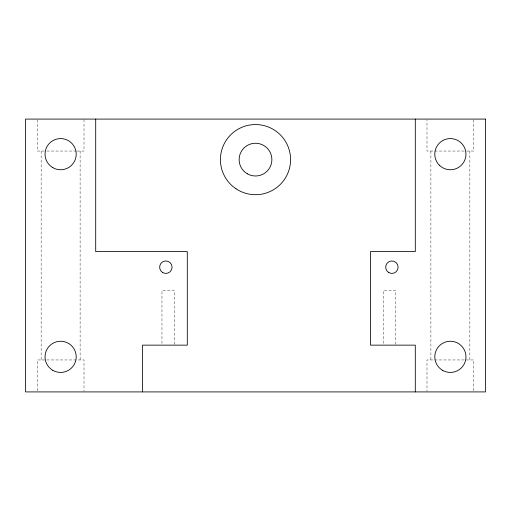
<?xml version="1.0" encoding="UTF-8"?>
<svg xmlns="http://www.w3.org/2000/svg" width="511" height="511" viewBox="0 0 511 511"><rect width="100%" height="100%" fill="white"/><g stroke="black" fill="none" stroke-linecap="round" stroke-linejoin="round"><path stroke-width="0.38" stroke-dasharray="2.56 1.92" d="M44.329 151.045L37.246 151.045L37.246 119.868M46.846 151.045L76.465 151.045M77.161 151.045L84.015 151.045L84.015 119.868M464.154 151.045L426.985 151.045L426.985 119.868M466.671 151.045L473.754 151.045L473.754 119.868M44.859 359.955L37.246 359.955L37.246 391.132M46.846 359.955L84.015 359.955L84.015 391.132M464.154 359.955L426.985 359.955L426.985 391.132M466.141 359.955L473.754 359.955L473.754 391.132M469.858 151.045L469.858 359.955M430.888 151.045L430.888 359.955M395.808 344.35L395.808 290.58L383.339 290.58L383.339 344.35M174.43 344.35L174.43 290.58L161.961 290.58L161.961 344.35M80.112 151.045L80.112 359.955M41.142 151.045L41.142 359.955"/><path stroke-width="0.77" d="M415.296 119.089L415.296 251.604L370.475 251.604L370.475 345.142L415.296 345.142L415.296 391.911M142.473 391.911L142.473 345.142L187.294 345.142L187.294 251.604L95.704 251.604L95.704 119.089M485.45 119.089L25.55 119.089L25.55 391.911L485.45 391.911L485.45 119.089M52.831 370.334A15.592 15.592 0 0 0 76.216 356.831A15.592 15.592 0 0 0 52.831 343.335A15.592 15.592 0 0 0 52.831 370.334M52.831 167.665A15.592 15.592 0 0 0 76.216 154.169A15.592 15.592 0 0 0 52.831 140.666A15.592 15.592 0 0 0 52.831 167.665M162.741 272.593A6.234 6.234 0 0 0 172.092 267.196A6.234 6.234 0 0 0 162.741 261.792A6.234 6.234 0 0 0 162.741 272.593M439.351 165.187A15.592 15.592 0 0 0 465.432 158.199A15.592 15.592 0 0 0 446.339 139.107A15.592 15.592 0 0 0 439.351 165.187M442.577 370.334A15.592 15.592 0 0 0 465.962 356.831A15.592 15.592 0 0 0 442.577 343.335A15.592 15.592 0 0 0 442.577 370.334M388.794 272.593A6.234 6.234 0 0 0 398.146 267.196A6.234 6.234 0 0 0 388.794 261.792A6.234 6.234 0 0 0 388.794 272.593M236.088 188.84A35.08 35.08 0 0 0 290.51 161.827A35.08 35.08 0 0 0 239.902 128.204A35.08 35.08 0 0 0 236.088 188.84M247.318 173.797A16.371 16.371 0 0 0 271.871 159.624A16.371 16.371 0 0 0 247.318 145.443A16.371 16.371 0 0 0 247.318 173.797"/></g></svg>
